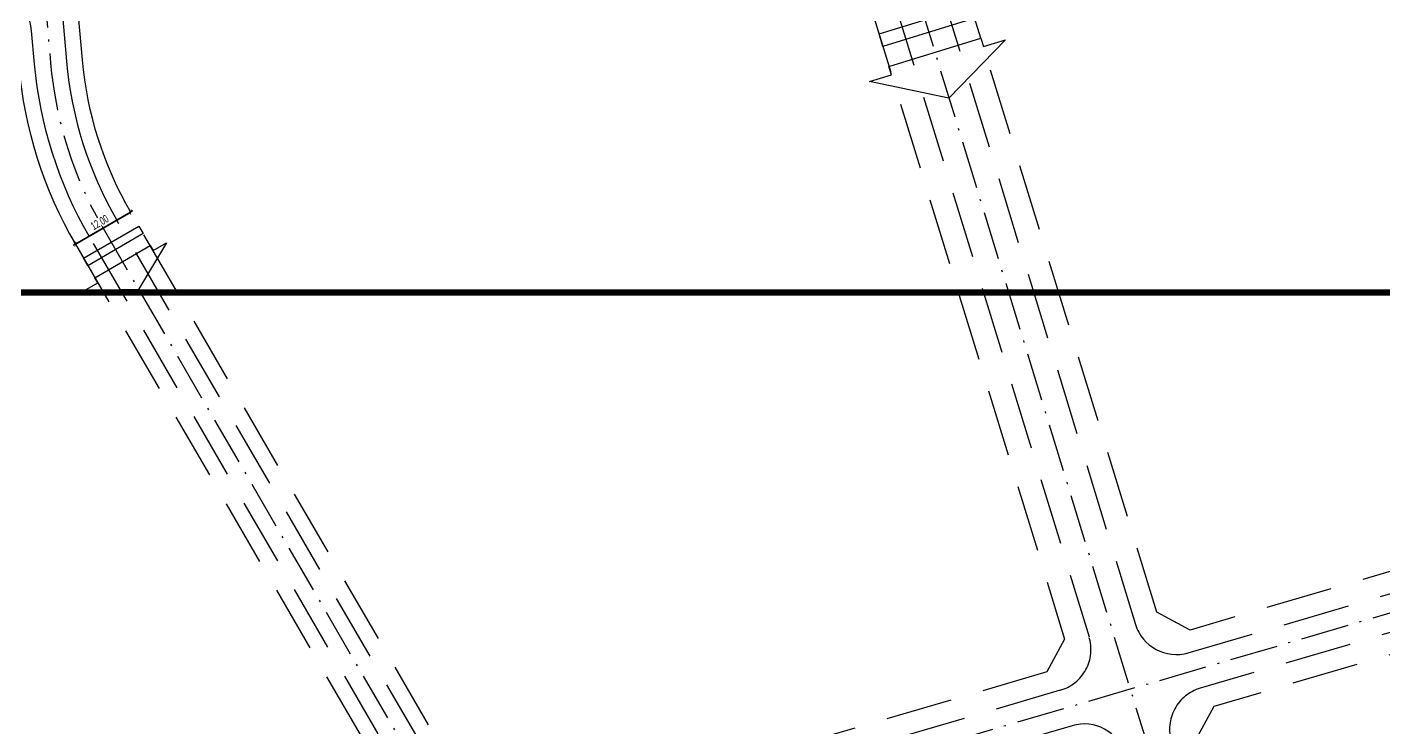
# Model space of a CAD drawing. Header units: metres. Extents: x 566107 to 571261, y 2062953 to 2068466.
# Drawn here: x 568263.4 to 568517.7, y 2065749.5 to 2065880.9 of the extents above; entities that cross this region are included whole.
import ezdxf

# ---------------------------------------------------------------- set-up
doc = ezdxf.new("R2010")
doc.units = ezdxf.units.M
doc.linetypes.add('ACAD_ISO10W100', pattern=[18.5, 12, -3, 0.5, -3])
doc.linetypes.add('HIDDEN', pattern=[0.375, 0.25, -0.125])
doc.layers.get('0').update_dxf_attribs({"linetype": 'CONTINUOUS'})
doc.layers.get('DEFPOINTS').update_dxf_attribs({"linetype": 'CONTINUOUS'})
for name, color, linetype in [('hacth sdd', 8, 'CONTINUOUS'), ('Khung ban ve', 7, 'CONTINUOUS'), ('LogDg', 7, 'CONTINUOUS'), ('LogDg phu', 7, 'CONTINUOUS'), ('TimDg', 222, 'CONTINUOUS'), ('ViaHeS', 32, 'CONTINUOUS'), ('ViaHeSphu', 32, 'CONTINUOUS')]:
    doc.layers.add(name, color=color, linetype=linetype)
doc.layers.add('kt', color=37, linetype='CONTINUOUS', lineweight=25)
doc.styles.add('KTHUOC', font='', dxfattribs={"width": 0.8})
doc.styles.get('KTHUOC').set_extended_font_data('.VnArial NarrowH')
doc.dimstyles.new('tien', dxfattribs={"dimscale": 0, "dimtxt": 1.5, "dimasz": 0.75, "dimexe": 0.45, "dimexo": 0, "dimgap": 0.25, "dimtad": 1, "dimzin": 1, "dimtxsty": 'KTHUOC', "dimblk1": 'ARCHTICK', "dimblk2": 'ARCHTICK', "dimsah": 1, "dimcen": 1, "dimdle": 0.45, "dimclrd": 37, "dimclre": 37, "dimclrt": 7, "dimaunit": 1, "dimadec": 0, "dimazin": 0, "dimtfac": 1, "dimtix": 1, "dimtofl": 0, "dimtmove": 2, "dimatfit": 3, "dimldrblk": 'ARCHTICK', "dimfxl": 0, "dimtolj": 1, "dimtzin": 1, "dimarcsym": 0})

# ---------------------------------------------------------------- blocks, each defined once
blk = doc.blocks.new('_ArchTick')
at = {"color": 0, "linetype": 'ByBlock', "const_width": 0.15}
blk.add_lwpolyline([(-0.5, -0.5), (0.5, 0.5)], dxfattribs=at)
blk = doc.blocks.new('*D612')
at = {"layer": 'DEFPOINTS', "color": 0, "transparency": 16777216}
for p in [(568282.87, 2065846.16, 0), (568272.49, 2065840.13, 0), (568272.49, 2065840.13)]:
    blk.add_point(p, dxfattribs=at)
at = {"layer": 'kt', "color": 37, "lineweight": -2, "transparency": 16777216}
for p, q in [((568283.25, 2065846.38), (568272.1, 2065839.91)), ((568282.87, 2065846.16), (568282.64, 2065846.55)), ((568272.49, 2065840.13), (568272.26, 2065840.52))]:
    blk.add_line(p, q, dxfattribs=at)
at = {"layer": 'kt', "color": 37, "lineweight": -2, "transparency": 16777216, "xscale": 0.75, "yscale": 0.75, "zscale": 0.75}
for p, rotation in [((568282.87, 2065846.16), 30.13947287254169), ((568272.49, 2065840.13), 210.1394728725417)]:
    blk.add_blockref('_ArchTick', p, dxfattribs=dict(at, rotation=rotation))
at = {"layer": 'kt', "color": 7, "transparency": 16777216, "insert": (568277.1, 2065844.13), "char_height": 1.5, "attachment_point": 5, "rotation": 30.1395, "style": 'KTHUOC', "bg_fill": 3, "box_fill_scale": 1.1, "bg_fill_color": 256, "bg_fill_true_color": 13158600, "bg_fill_transparency": 0}
blk.add_mtext('\\A1;12,00 ', dxfattribs=at)

msp = doc.modelspace()

# ---------------------------------------------------------------- hatches: boundary and pattern name
at = {"layer": 'hacth sdd'}
h = msp.add_hatch(dxfattribs=at)
h.set_pattern_fill('DASH', color=152, scale=0.5, style=0)
edge = h.paths.add_edge_path()
edge.add_line((568193.651, 2065856.759), (568189.234, 2065859.482))
edge.add_line((568189.234, 2065859.482), (568174.475, 2065854.828))
edge.add_line((568174.475, 2065854.828), (568170.522, 2065848.377))
edge.add_arc((568357.328, 2065880.22), 189.5, 189.67345, 201.14265)
edge.add_line((568180.584, 2065811.869), (568208.7, 2065727.952))
edge.add_line((568208.7, 2065727.952), (568220.816, 2065675.09))
edge.add_line((568220.816, 2065675.09), (568228.534, 2065669.949))
edge.add_arc((568225.762, 2065665.788), 5, 9.04715, 56.33008, ccw=False)
edge.add_arc((568113.674, 2065647.94), 118.5, -19.28655, 9.04715, ccw=False)
edge.add_arc((568220.804, 2065610.452), 5, 301.19167, 340.71388, ccw=False)
edge.add_line((568223.394, 2065606.175), (568213.249, 2065600.033))
edge.add_arc((568113.674, 2065647.94), 110.5, 325.92361, 334.30681, ccw=False)
edge.add_line((568205.2, 2065586.027), (568182.896, 2065553.056))
edge.add_arc((568257.028, 2065502.909), 89.5, 145.92361, 198.31029)
edge.add_line((568172.06, 2065474.791), (568194.678, 2065406.443))
edge.add_arc((567994.835, 2065340.312), 210.5, 1.59375, 18.31029, ccw=False)
edge.add_line((568205.254, 2065346.166), (568208.116, 2065243.281))
edge.add_arc((568397.543, 2065248.551), 189.5, 181.59375, 204.1279)
edge.add_line((568224.599, 2065171.089), (568254.945, 2065103.337))
edge.add_arc((568427.889, 2065180.8), 189.5, 204.1279, 217.3112)
edge.add_line((568277.17, 2065065.936), (568306.721, 2065027.16))
edge.add_arc((568377.905, 2065081.41), 89.5, 217.3112, 242.44486)
edge.add_line((568336.502, 2065002.062), (568401.099, 2064968.356))
edge.add_arc((568349.981, 2064870.391), 110.5, 53.84199, 62.44486, ccw=False)
edge.add_line((568415.178, 2064959.608), (568428.248, 2064958.098))
edge.add_arc((568427.675, 2064953.131), 5, 46.80173, 83.41158, ccw=False)
edge.add_arc((568349.981, 2064870.391), 118.5, 28.15295, 46.80173, ccw=False)
edge.add_line((568454.462, 2064926.302), (568469.542, 2064898.05))
edge.add_line((568469.542, 2064898.05), (568462.484, 2064894.283))
edge.add_line((568462.484, 2064894.283), (568464.679, 2064890.171))
edge.add_line((568464.679, 2064890.171), (568471.42, 2064888.159))
edge.add_line((568471.42, 2064888.159), (568497.488, 2064902.413))
edge.add_line((568497.488, 2064902.413), (568499.282, 2064907.94))
edge.add_line((568499.282, 2064907.94), (568488.454, 2064930.777))
edge.add_arc((568428.818, 2064902.502), 66, 25.36665, 57.09932)
edge.add_line((568464.668, 2064957.916), (568414.293, 2064990.506))
edge.add_arc((568351.283, 2064893.111), 116, 57.09932, 67.9154)
edge.add_line((568394.896, 2065000.6), (568352.841, 2065017.664))
edge.add_arc((568384.423, 2065095.5), 84, 209.13887, 247.9154, ccw=False)
edge.add_line((568311.054, 2065054.598), (568256.835, 2065151.856))
edge.add_arc((568373.876, 2065217.105), 134, 179.8761, 209.13887, ccw=False)
edge.add_line((568239.876, 2065217.395), (568240.059, 2065301.834))
edge.add_arc((568124.059, 2065302.085), 116, 359.8761, 375.14546)
edge.add_line((568236.03, 2065332.392), (568201.303, 2065460.69))
edge.add_arc((568306.517, 2065489.169), 109, 155.29053, 195.14546, ccw=False)
edge.add_line((568207.497, 2065534.733), (568250.29, 2065627.731))
edge.add_arc((568190.333, 2065655.32), 66, 335.29053, 385.0087)
edge.add_line((568250.145, 2065683.222), (568214.467, 2065759.705))
edge.add_arc((568335.903, 2065816.354), 134, 189.16607, 205.0087, ccw=False)
edge.add_line((568203.614, 2065795.009), (568193.651, 2065856.759))

# ---------------------------------------------------------------- linework, layer by layer
at = {"layer": 'Khung ban ve', "const_width": 1.2}
msp.add_lwpolyline([(567973.928, 2066641.109), (569223.928, 2066641.109), (569223.928, 2065831.109), (567973.928, 2065831.109)], close=True, dxfattribs=at)
at = {"layer": 'LogDg'}
msp.add_lwpolyline([(568731.777, 2066022.932, -0.1246658), (568711.594, 2066031.927, 0.2629368), (568692.15, 2066034.926, -0.0093449), (568656.521, 2066022.224), (568551.613, 2065987.017, 0.4052568), (568542.025, 2065968.463), (568550.923, 2065938.978), (568539.435, 2065935.51), (568530.909, 2065963.762, 0.4232274), (568511.776, 2065973.648), (568425.403, 2065944.662, 0.4065199), (568420.3, 2065934.733), (568434.533, 2065888.3), (568425.929, 2065885.662), (568411.888, 2065931.466, 0.4219493), (568401.694, 2065936.705), (568275.221, 2065894.261, 0.3468311), (568269.797, 2065885.971), (568270.818, 2065874.448, 0.1098508), (568280.271, 2065844.652), (568275.082, 2065841.639, -0.1098508), (568264.842, 2065873.919), (568264.286, 2065880.185, 0.4849671), (568253.772, 2065887.064)], format="xyb", dxfattribs=at)
at = {"layer": 'LogDg', "ltscale": 0.75}
for points in [[(568423.092, 2065879.563), (568440.301, 2065884.838), (568441.056, 2065882.504), (568423.811, 2065877.216)], [(568442.664, 2065877.193), (568446.771, 2065878.452), (568436.181, 2065867.503), (568421.313, 2065870.646), (568425.42, 2065871.905), (568424.94, 2065873.47), (568442.185, 2065878.757)], [(568287.061, 2065838.956), (568289.538, 2065840.394), (568284.315, 2065831.685), (568274.186, 2065831.48), (568276.663, 2065832.918), (568276.115, 2065833.861), (568286.514, 2065839.9)]]:
    msp.add_lwpolyline(points, close=True, dxfattribs=at)
at = {"layer": 'LogDg', "ltscale": 0.75, "elevation": 0}
msp.add_lwpolyline([(568273.994, 2065837.539), (568284.372, 2065843.564), (568285.214, 2065842.162), (568274.816, 2065836.123)], close=True, dxfattribs=at)
at = {"layer": 'LogDg phu', "linetype": 'HIDDEN', "ltscale": 50}
for points in [[(568434.533, 2065888.3), (568471.141, 2065768.878, 0.4105758), (568481.039, 2065763.545), (568563.046, 2065787.572), (568574.634, 2065790.968, 0.4165875), (568580.044, 2065800.956), (568539.435, 2065935.51)], [(568425.929, 2065885.662), (568462.445, 2065766.538, -0.4178607), (568457.046, 2065756.516), (568355.722, 2065726.829, -0.345257), (568346.554, 2065730.49), (568280.271, 2065844.652)], [(568213.079, 2065811.686), (568215.461, 2065796.92, 0.0692369), (568225.342, 2065764.778), (568253.688, 2065704.013, 0.3705123), (568263.187, 2065699.718), (568333.981, 2065720.459, 0.4867048), (568338.65, 2065732.154), (568275.082, 2065841.639)], [(568356.151, 2065710.957, -0.1199363), (568359.48, 2065674.218), (568348.303, 2065599.441, 0.5492192), (568354.677, 2065593.911), (568494.179, 2065635.51, 0.4164531), (568499.541, 2065645.521), (568469.186, 2065744.546, 0.4105758), (568459.288, 2065749.879), (568361.472, 2065721.22, 0.4271847), (568356.151, 2065710.957)]]:
    msp.add_lwpolyline(points, format="xyb", dxfattribs=at)
msp.add_lwpolyline([(568598.162, 2065740.921), (568586.689, 2065778.936, 0.4118437), (568576.781, 2065784.302), (568565.313, 2065780.942), (568483.282, 2065756.908, 0.4178607), (568477.882, 2065746.886), (568508.202, 2065647.977, 0.4119776), (568518.137, 2065642.655), (568611.071, 2065670.368, 0.4151811), (568616.444, 2065680.346), (568598.162, 2065740.921)], format="xyb", close=True, dxfattribs=at)
at = {"layer": 'TimDg', "linetype": 'ACAD_ISO10W100', "ltscale": 0.75}
for points in [[(569408.662, 2066103.84), (569093.307, 2065942.912, -0.0467468), (569058.632, 2065929.125), (568564.179, 2065784.257), (568255.903, 2065693.937)], [(568410.23, 2065952.228), (568524.439, 2065579.655, -0.0555578), (568529.572, 2065552.442), (568531.61, 2065525.486)], [(568410.23, 2065952.228), (568524.439, 2065579.655, -0.0555578), (568529.572, 2065552.442), (568531.61, 2065525.486)], [(568410.23, 2065952.228), (568524.439, 2065579.655, -0.0555578), (568529.572, 2065552.442), (568540.506, 2065407.784), (568540.726, 2065406.236, 0.0913314), (568546.476, 2065389.058), (568583.49, 2065322.125, -0.1681187), (568588.384, 2065300.994), (568579.34, 2065215.64, 0.1373498), (568581.735, 2065186.132), (568589.397, 2065165.399), (568616.643, 2065108.891), (568639.664, 2065072.232, -0.0773529), (568654.856, 2065042.064), (568671.017, 2064991.978), (568699.97, 2064913.431)], [(568265.226, 2065903.565), (568267.83, 2065874.183, 0.1098508), (568277.677, 2065843.146), (568347.197, 2065723.407, -0.1702173), (568356.513, 2065674.662), (568326.503, 2065473.888, 0.1058689), (568328.467, 2065442.54), (568369.207, 2065297.335, 0.0448468), (568373.976, 2065284.783), (568420.613, 2065188.925, 0.0776911), (568433.844, 2065169.907), (568466.548, 2065135.701, -0.0814564), (568480.263, 2065115.67), (568516.343, 2065038.597, 0.0486268), (568523.763, 2065026.077), (568537.078, 2065007.899, -0.1100605), (568550.17, 2064978.019), (568563.196, 2064911.618)]]:
    msp.add_lwpolyline(points, format="xyb", dxfattribs=at)
at = {"layer": 'ViaHeS', "elevation": 0}
msp.add_lwpolyline([(568261.853, 2065873.654, 0.1098508), (568272.488, 2065840.133), (568282.866, 2065846.158, -0.1098508), (568273.807, 2065874.713), (568273.138, 2065882.252), (568277.48, 2065888.691), (568402.232, 2065930.557), (568408.438, 2065927.367), (568421.626, 2065884.343), (568438.836, 2065889.619), (568425.508, 2065933.096), (568428.783, 2065939.467), (568515.847, 2065968.686), (568524.506, 2065964.211), (568533.691, 2065933.777), (568556.668, 2065940.711), (568547.27, 2065971.851), (568551.883, 2065980.779), (568658.455, 2066016.544, 0.0085451), (568691.246, 2066028.176, -0.2491929), (568709.856, 2066025.734, 0.0997504), (568728.253, 2066017.517, -0.256949)], format="xyb", dxfattribs=at)
at = {"layer": 'ViaHeSphu', "linetype": 'HIDDEN', "ltscale": 50}
for points in [[(568561.75, 2065791.361), (568481.401, 2065767.82), (568475.138, 2065771.194), (568438.836, 2065889.619)], [(568421.626, 2065884.343), (568457.863, 2065766.133), (568454.53, 2065759.947), (568355.398, 2065730.902), (568348.089, 2065733.821), (568282.866, 2065846.158)], [(568592.229, 2065739.816), (568581.239, 2065776.23), (568574.996, 2065779.611), (568566.608, 2065777.154), (568485.798, 2065753.477), (568482.465, 2065747.291), (568512.057, 2065650.755), (568518.314, 2065647.403), (568606.922, 2065673.826), (568610.268, 2065680.042), (568592.229, 2065739.816)]]:
    msp.add_lwpolyline(points, dxfattribs=at)
msp.add_lwpolyline([(568272.488, 2065840.133), (568336.23, 2065730.346), (568333.942, 2065724.616), (568262.593, 2065703.712), (568255.681, 2065706.837), (568228.06, 2065766.046, -0.0692369), (568218.423, 2065797.398), (568216.04, 2065812.163)], format="xyb", dxfattribs=at)

# ---------------------------------------------------------------- next in the draw order: dimensions: what is measured, and where the dimension line sits
at = {"layer": 'kt'}
dim = msp.add_aligned_dim(p1=(568282.866, 2065846.158, 0), p2=(568272.488, 2065840.133, 0), distance=0, dimstyle='tien', override={"dimscale": 1, "dimpost": ' '}, dxfattribs=at)
dim.commit()
dim.dimension.update_dxf_attribs({"geometry": '*D612', "text_midpoint": (568277.103, 2065844.134)})

doc.saveas('drawing.dxf')
